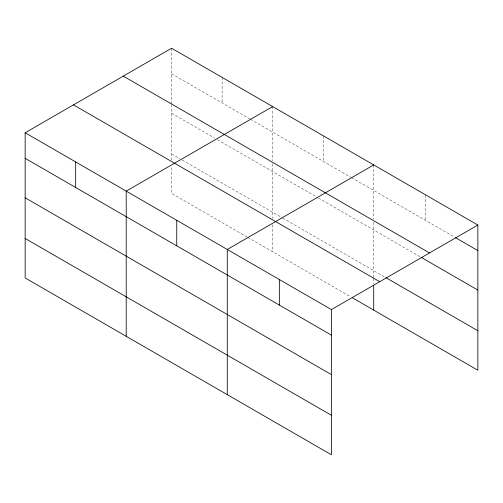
<?xml version="1.0" encoding="UTF-8"?>
<svg xmlns="http://www.w3.org/2000/svg" width="503" height="503" viewBox="0 0 503 503"><rect width="100%" height="100%" fill="white"/><g stroke="black" fill="none" stroke-linecap="round" stroke-linejoin="round"><path stroke-width="0.38" stroke-dasharray="2.52 1.89" d="M171.592 160.124L171.592 104.737M171.592 103.964L171.592 48.225M171.592 73.771L249.746 118.897M250.425 119.286L350.811 177.245M351.49 177.634L454.184 236.926M171.592 113.25L214.712 138.149M217.409 139.702L317.802 197.666M318.474 198.05L420.376 256.888M171.592 153.931L179.678 158.596M182.369 160.149L282.089 217.724M282.761 218.113L385.216 277.266M247.055 236.976L171.592 193.41L171.592 166.317M247.728 237.366L350.811 296.883M425.783 194.988L425.783 220.528M373.723 164.927L373.723 219.113M373.723 222.207L373.723 277.593M373.723 278.366L373.723 283.786M323.19 135.753L323.19 161.293M272.657 106.579L272.657 160.765M272.657 163.859L272.657 218.472M272.657 224.665L272.657 251.758M222.125 77.405L222.125 102.945"/><path stroke-width="0.75" d="M25.15 132.773L331.408 309.59L331.408 454.775L25.15 277.958L25.15 132.773L171.592 48.225L477.85 225.042L477.85 370.227L352.163 297.663M272.657 106.579L126.215 191.121L126.215 336.306M373.723 164.927L227.281 249.475L227.281 394.654M331.408 309.59L477.85 225.042M455.536 237.705L477.85 250.588M123.266 76.129L429.524 252.946M421.055 257.278L477.85 290.068M385.895 277.656L477.85 330.748M73.476 104.876L379.734 281.693M25.15 158.319L331.408 335.136M25.15 197.798L331.408 374.616M25.15 238.472L331.408 415.289M373.723 285.333L373.723 310.106M279.347 279.53L279.347 305.076M176.748 220.301L176.748 245.841M75.683 161.947L75.683 187.493"/></g></svg>
